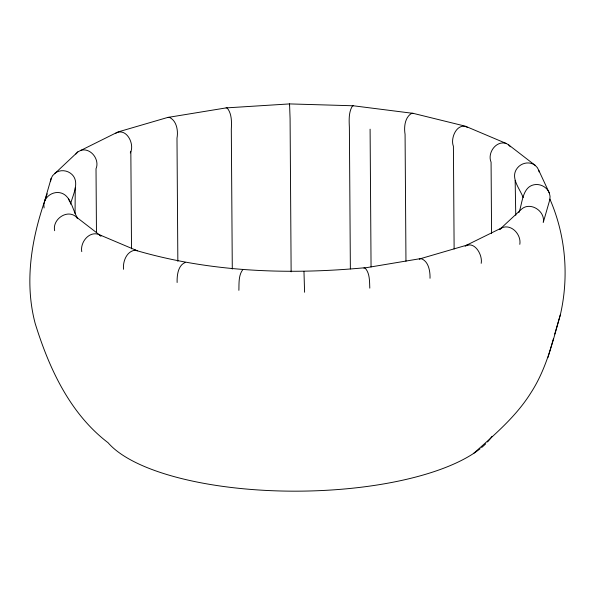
<?xml version="1.0" encoding="UTF-8"?>
<svg xmlns="http://www.w3.org/2000/svg" width="595" height="595" viewBox="0 0 595 595"><rect width="100%" height="100%" fill="white"/><g stroke="black" fill="none" stroke-linecap="round" stroke-linejoin="round"><path stroke-width="0.89" d="M369.793 288.144C369.495 281.383 369.941 272.726 364.75 267.75C287.995 274.95 209.5 272.071 135.184 250.19C126.579 251.179 122.682 261.636 123.529 269.304M430.021 278.282C430.245 271.194 428.586 261.019 420.903 258.557L363.887 268.092M481.191 263.34C482.82 254.995 474.565 240.417 465.164 246.256M519.807 244.337C521.51 234.869 511.64 223.661 501.92 227.781L466.391 245.274M543.228 222.56C545.674 210.98 529.758 200.939 521.012 209.641L499.688 229.454L501.92 227.781M289.401 104.787L289.467 103.909L353.326 105.776L413.339 113.385L465.416 126.207L506.003 143.373L508.442 144.711L535.084 165.284L537.278 167.545L538.765 170.341L549.334 193.063L550.048 196.261L549.877 199.504L543.488 221.675M473.598 453.442C494.386 434.833 516.11 416.589 531 392.64C546.329 368.997 552.8 341.404 560.386 314.643C569.162 276.273 565.681 235.233 549.899 199.124M50.501 181.631L51.148 178.47L52.62 175.629L77.841 151.889L117.862 132.001L167.582 117.483L226.115 107.903L289.557 103.917L290.085 118.673L291.134 271.841M70.515 204.137C72.865 194.647 81.017 180.635 70.277 173.085C65.718 169.902 59.24 169.806 54.814 173.294M51.148 178.47L44.521 201.482L43.852 204.702L44.067 207.945M518.929 212.549C522.633 203.066 522.135 185.417 535.969 184.517C541.658 184.257 547.281 187.7 549.334 193.063M554.741 334.048L560.386 314.643M547.988 357.461L553.491 338.585M47.243 193.814C32.152 234.988 23.726 280.193 35.165 323.405C49.021 368.171 69.853 413.614 108.082 442.732A198.827 69.63 -0.4 0 0 285.875 491.098A198.827 69.63 -0.4 0 0 480.12 448.742M130.29 152.93C135.125 144.31 126.4 127.152 115.802 133.213M44.521 201.482C46.507 196.067 52.025 192.43 57.76 192.49C70.76 192.921 72.01 209.328 77.417 217.874M75.253 187.7L75.059 213.397M75.862 154.031L77.841 151.889M242.715 269.788C238.394 275.366 239.108 283.555 238.878 290.323M185.142 262.492C177.883 265.549 176.938 275.537 177.124 282.499M468.607 244.627L419.311 259.018L420.903 258.557M80.347 150.468C90.44 147.069 100.034 159.49 96.018 168.764L96.464 232.652M167.582 117.483L169.285 117.312C176.745 120.621 178.351 130.878 176.99 138.144L177.846 261.294M226.115 107.903L227.045 107.851C231.909 113.519 231.686 122.146 231.314 129.256L232.288 269.066M353.326 105.776L352.575 105.761C348.573 111.942 349.042 120.168 349.377 127.285L350.366 268.947M413.339 113.385L411.792 113.266C404.801 117.163 403.849 127.159 405.076 134.344L405.961 261.19M506.003 143.373C495.858 140.413 487.141 153.168 491.076 162.175L491.574 233.471M135.184 250.19L137.289 250.763L98.852 234.504C89.057 230.763 80.013 242.448 81.76 251.64M535.084 165.284C529.684 161.133 521.54 162.74 517.419 167.939C509.64 177.481 519.844 188.578 523.169 197.585M467.38 127.345C457.272 121.908 450.043 138.092 453.405 146.244L454.126 249.015M98.852 234.504L101.031 236.103L76.368 217.056C67.376 208.622 52.092 219.384 54.658 230.711M508.442 144.711L510.391 146.787M76.368 217.056L77.276 218.291M515.158 180.367L515.761 215.308M68.618 198.968L69.719 202.003M538.765 170.341L539.107 171.903M303.978 271.58L304.595 292.249M370.097 129.189L371.057 266.984M130.84 151.621L131.517 248.844M492.005 436.328A198.827 69.63 -0.4 0 1 487.498 441.981M485.684 443.848A198.827 69.63 -0.4 0 1 481.608 447.537"/></g></svg>
